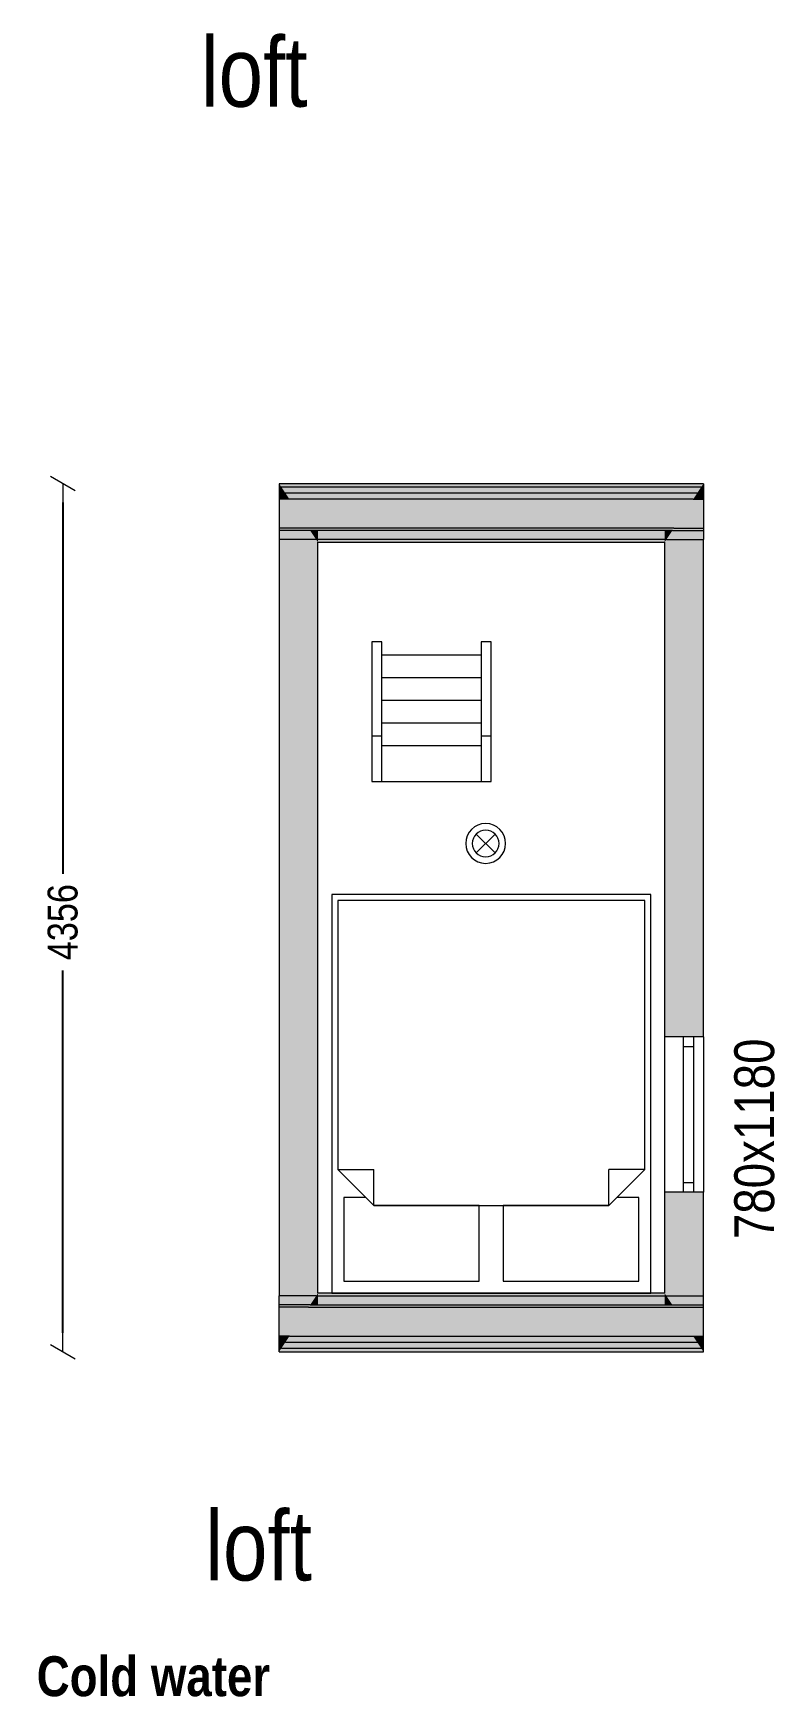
# Model space of a CAD drawing. Header units: millimetres. Extents: x -446325 to -421669, y 93022 to 136983.
# Drawn here: x -425389 to -421669, y 115058 to 123405 of the extents above; entities that cross this region are included whole.
import ezdxf

# ---------------------------------------------------------------- set-up
doc = ezdxf.new("R2010")
doc.units = ezdxf.units.MM
doc.header["$MEASUREMENT"] = 0
for name, color, linetype, lineweight in [('0_Pen_No__1', 7, 'Continuous', 13), ('1.VÄLISSEINAD_Pen_No__1', 7, 'Continuous', 13), ('1.VÄLISSEINAD_Pen_No__19', 255, 'Continuous', 0), ('2.SISUSTUS_Pen_No__101', 252, 'Continuous', 13), ('ARCHICAD Windows_Pen_No__19', 255, 'Continuous', 0), ('Interior - Furniture _Pen_No__2', 8, 'Continuous', 15)]:
    doc.layers.add(name, color=color, linetype=linetype, lineweight=lineweight)
for name, color, linetype in [('1.VÄLISSEINAD', 7, 'Continuous'), ('2.SISUSTUS', 7, 'Continuous'), ('ARCHICAD Windows', 7, 'Continuous'), ('Dimensioning - General', 7, 'Continuous'), ('Interior - Furniture', 7, 'Continuous')]:
    doc.layers.add(name, color=color, linetype=linetype)
for name, color, linetype, lineweight, true_color in [('1.VÄLISSEINAD_Pen_No__107', 7, 'Continuous', 13, 0xaaaaaa), ('1.VÄLISSEINAD_Pen_No__61', 7, 'Continuous', 20, 0x6a6a6a), ('ARCHICAD Windows_Pen_No__23', 7, 'Continuous', 20, 0xff6600), ('ARCHICAD Windows_Pen_No__3', 7, 'Continuous', 18, 0xff6600), ('Interior - Furniture _Pen_No__81', 7, 'Continuous', 20, 0x6a6a6a)]:
    doc.layers.add(name, color=color, linetype=linetype, lineweight=lineweight, true_color=true_color)
doc.styles.add('GENERATED_STYLE_1', font='techl___.ttf')
doc.styles.add('GENERATED_STYLE_3', font='')
doc.styles.get('GENERATED_STYLE_3').set_extended_font_data('TechnicLite', bold=True)
doc.dimstyles.new('GENERATED_STYLE__1', dxfattribs={"dimtxt": 150, "dimasz": 95, "dimexe": 0.18, "dimexo": 0.0625, "dimgap": 0.09, "dimtad": 0, "dimdec": 0, "dimzin": 0, "dimdsep": 46, "dimtxsty": 'GENERATED_STYLE_1', "dimblk": 'ARROWHEAD_2', "dimblk1": 'ARROWHEAD_2', "dimblk2": 'ARROWHEAD_2', "dimcen": 0.09, "dimse1": 1, "dimse2": 1, "dimclrd": 7, "dimclre": 7, "dimclrt": 7, "dimadec": 0, "dimazin": 0, "dimtfac": 1, "dimtdec": 4, "dimtmove": 0, "dimatfit": 3, "dimfxl": 1, "dimtolj": 1, "dimtzin": 0, "dimarcsym": 0})

# ---------------------------------------------------------------- blocks, each defined once
blk = doc.blocks.new('Wall_61', base_point=(-383327.1, 128989))
at = {"layer": '1.VÄLISSEINAD_Pen_No__107', "linetype": 'Continuous', "lineweight": 13, "true_color": 0xaaaaaa}
for points in [[(-383327.1, 128971), (-383315.1, 128971), (-383327.1, 128989)], [(-383295.2, 128941), (-383315.1, 128971), (-383327.1, 128971), (-383327.1, 128941)], [(-383275.3, 128911), (-383295.2, 128941), (-383327.1, 128941), (-383327.1, 128911)], [(-383179.2, 128766), (-383275.3, 128911), (-383327.1, 128911), (-383327.1, 128766)], [(-383171.2, 128754), (-383179.2, 128766), (-383327.1, 128766), (-383327.1, 128754)], [(-383141.4, 128709), (-383171.2, 128754), (-383327.1, 128754), (-383327.1, 128709)], [(-383171.2, 124868), (-383141.4, 124913), (-383327.1, 124913), (-383327.1, 124868)], [(-383179.2, 124856), (-383171.2, 124868), (-383327.1, 124868), (-383327.1, 124856)], [(-383275.3, 124711), (-383179.2, 124856), (-383327.1, 124856), (-383327.1, 124711)], [(-383295.2, 124681), (-383275.3, 124711), (-383327.1, 124711), (-383327.1, 124681)], [(-383315.1, 124651), (-383295.2, 124681), (-383327.1, 124681), (-383327.1, 124651)], [(-383315.1, 124651), (-383327.1, 124651), (-383327.1, 124633)]]:
    blk.add_hatch(color=253, dxfattribs=at).paths.add_polyline_path(points)
at = {"layer": '1.VÄLISSEINAD_Pen_No__61', "linetype": 'Continuous', "lineweight": 20, "true_color": 0x6a6a6a}
for points in [[(-383327.1, 128709), (-383327.1, 128695), (-383132.1, 128695), (-383141.4, 128709)], [(-383132.1, 124927), (-383132.1, 128695), (-383327.1, 128695), (-383327.1, 124927)], [(-383327.1, 124913), (-383141.4, 124913), (-383132.1, 124927), (-383327.1, 124927)]]:
    blk.add_hatch(color=251, dxfattribs=at).paths.add_polyline_path(points)
at = {"layer": '1.VÄLISSEINAD_Pen_No__1', "color": 7, "linetype": 'Continuous', "lineweight": 13}
for p, q in [((-383315.1, 128971), (-383327.1, 128971)), ((-383295.2, 128941), (-383327.1, 128941)), ((-383275.3, 128911), (-383327.1, 128911)), ((-383179.2, 128766), (-383327.1, 128766)), ((-383171.2, 128754), (-383327.1, 128754)), ((-383141.4, 128709), (-383327.1, 128709)), ((-383141.4, 124913), (-383327.1, 124913)), ((-383171.2, 124868), (-383327.1, 124868)), ((-383179.2, 124856), (-383327.1, 124856)), ((-383275.3, 124711), (-383327.1, 124711)), ((-383295.2, 124681), (-383327.1, 124681)), ((-383315.1, 124651), (-383327.1, 124651))]:
    blk.add_line(p, q, dxfattribs=at)
at = {"layer": '1.VÄLISSEINAD_Pen_No__1', "color": 7, "linetype": 'Continuous', "lineweight": 13, "flags": 128}
for points in [[(-383327.1, 128989), (-383327.1, 128971)], [(-383327.1, 128971), (-383327.1, 128941)], [(-383327.1, 128941), (-383327.1, 128911)], [(-383327.1, 128911), (-383327.1, 128766)], [(-383327.1, 128766), (-383327.1, 128754)], [(-383327.1, 128754), (-383327.1, 128709)], [(-383327.1, 124868), (-383327.1, 124913)], [(-383327.1, 124856), (-383327.1, 124868)], [(-383327.1, 124711), (-383327.1, 124856)], [(-383327.1, 124681), (-383327.1, 124711)], [(-383327.1, 124651), (-383327.1, 124681)], [(-383327.1, 124633), (-383327.1, 124651)]]:
    blk.add_lwpolyline(points, dxfattribs=at)
at = {"layer": '1.VÄLISSEINAD_Pen_No__19', "color": 255, "linetype": 'Continuous', "lineweight": 0, "flags": 128}
for points in [[(-383327.1, 128709), (-383327.1, 124913)], [(-383132.1, 124927), (-383132.1, 128695)]]:
    blk.add_lwpolyline(points, dxfattribs=at)
blk = doc.blocks.new('Window 21_3')
at = {"layer": 'ARCHICAD Windows_Pen_No__19', "color": 255, "linetype": 'Continuous', "lineweight": 0}
for p, q in [((-390, 50), (-390, 0)), ((-390, 0), (-390, -50)), ((-390, 0), (-390, -50)), ((390, 50), (390, 0)), ((390, 0), (390, -50)), ((390, 0), (390, -50)), ((-390, -50), (-390, -145)), ((390, -50), (390, -145))]:
    blk.add_line(p, q, dxfattribs=at)
at = {"layer": 'ARCHICAD Windows_Pen_No__23', "color": 30, "linetype": 'Continuous', "lineweight": 20, "true_color": 0xff6600}
for p, q in [((-390, 0), (-340, 0)), ((-340, 0), (-340, -50)), ((340, -50), (340, 0)), ((340, 0), (390, 0)), ((-340, -50), (-390, -50)), ((390, -50), (340, -50))]:
    blk.add_line(p, q, dxfattribs=at)
at = {"layer": 'ARCHICAD Windows_Pen_No__3', "color": 30, "linetype": 'Continuous', "lineweight": 18, "true_color": 0xff6600}
for p, q in [((-390, 50), (390, 50)), ((-340, 0), (340, 0)), ((340, -50), (-340, -50)), ((-390, -145), (390, -145))]:
    blk.add_line(p, q, dxfattribs=at)
blk = doc.blocks.new('Wall_62', base_point=(-381198.1, 124633))
at = {"layer": '1.VÄLISSEINAD_Pen_No__107', "linetype": 'Continuous', "lineweight": 13, "true_color": 0xaaaaaa}
for points in [[(-381210, 128971), (-381229.9, 128941), (-381198.1, 128941), (-381198.1, 128971)], [(-381210, 128971), (-381198.1, 128971), (-381198.1, 128989)], [(-381249.8, 128911), (-381346, 128766), (-381198.1, 128766), (-381198.1, 128911)], [(-381229.9, 128941), (-381249.8, 128911), (-381198.1, 128911), (-381198.1, 128941)], [(-381353.9, 128754), (-381383.8, 128709), (-381198.1, 128709), (-381198.1, 128754)], [(-381346, 128766), (-381353.9, 128754), (-381198.1, 128754), (-381198.1, 128766)], [(-381383.8, 124913), (-381353.9, 124868), (-381198.1, 124868), (-381198.1, 124913)], [(-381353.9, 124868), (-381346, 124856), (-381198.1, 124856), (-381198.1, 124868)], [(-381346, 124856), (-381249.8, 124711), (-381198.1, 124711), (-381198.1, 124856)], [(-381249.8, 124711), (-381229.9, 124681), (-381198.1, 124681), (-381198.1, 124711)], [(-381229.9, 124681), (-381210, 124651), (-381198.1, 124651), (-381198.1, 124681)], [(-381198.1, 124651), (-381210, 124651), (-381198.1, 124633)]]:
    blk.add_hatch(color=253, dxfattribs=at).paths.add_polyline_path(points)
at = {"layer": '1.VÄLISSEINAD_Pen_No__61', "linetype": 'Continuous', "lineweight": 20, "true_color": 0x6a6a6a}
for points in [[(-381393.1, 128695), (-381198.1, 128695), (-381198.1, 128709), (-381383.8, 128709)], [(-381393.1, 128695), (-381393.1, 126213), (-381198.1, 126213), (-381198.1, 128695)], [(-381393.1, 124927), (-381198.1, 124927), (-381198.1, 125433), (-381393.1, 125433)], [(-381393.1, 124927), (-381383.8, 124913), (-381198.1, 124913), (-381198.1, 124927)]]:
    blk.add_hatch(color=251, dxfattribs=at).paths.add_polyline_path(points)
at = {"layer": '1.VÄLISSEINAD_Pen_No__1', "color": 7, "linetype": 'Continuous', "lineweight": 13}
for p, q in [((-381210, 128971), (-381198.1, 128971)), ((-381249.8, 128911), (-381198.1, 128911)), ((-381229.9, 128941), (-381198.1, 128941)), ((-381353.9, 128754), (-381198.1, 128754)), ((-381346, 128766), (-381198.1, 128766)), ((-381383.8, 128709), (-381198.1, 128709)), ((-381383.8, 124913), (-381198.1, 124913)), ((-381353.9, 124868), (-381198.1, 124868)), ((-381346, 124856), (-381198.1, 124856)), ((-381249.8, 124711), (-381198.1, 124711)), ((-381229.9, 124681), (-381198.1, 124681)), ((-381210, 124651), (-381198.1, 124651))]:
    blk.add_line(p, q, dxfattribs=at)
at = {"layer": '1.VÄLISSEINAD_Pen_No__1', "color": 7, "linetype": 'Continuous', "lineweight": 13, "flags": 128}
for points in [[(-381198.1, 128989), (-381198.1, 128971)], [(-381198.1, 128971), (-381198.1, 128941)], [(-381198.1, 128941), (-381198.1, 128911)], [(-381198.1, 128911), (-381198.1, 128766)], [(-381198.1, 128766), (-381198.1, 128754)], [(-381198.1, 128754), (-381198.1, 128709)], [(-381198.1, 124868), (-381198.1, 124913)], [(-381198.1, 124856), (-381198.1, 124868)], [(-381198.1, 124711), (-381198.1, 124856)], [(-381198.1, 124681), (-381198.1, 124711)], [(-381198.1, 124651), (-381198.1, 124681)], [(-381198.1, 124633), (-381198.1, 124651)]]:
    blk.add_lwpolyline(points, dxfattribs=at)
at = {"layer": '1.VÄLISSEINAD_Pen_No__19', "color": 255, "linetype": 'Continuous', "lineweight": 0}
for p, q in [((-381298.1, 126213), (-381393.1, 126213)), ((-381248.1, 126213), (-381298.1, 126213)), ((-381198.1, 126213), (-381248.1, 126213)), ((-381298.1, 125433), (-381393.1, 125433)), ((-381248.1, 125433), (-381298.1, 125433)), ((-381198.1, 125433), (-381248.1, 125433))]:
    blk.add_line(p, q, dxfattribs=at)
at = {"layer": '1.VÄLISSEINAD_Pen_No__19', "color": 255, "linetype": 'Continuous', "lineweight": 0, "flags": 128}
for points in [[(-381393.1, 128695), (-381393.1, 126213)], [(-381198.1, 126213), (-381198.1, 128709)], [(-381393.1, 125433), (-381393.1, 124927)], [(-381198.1, 124913), (-381198.1, 125433)]]:
    blk.add_lwpolyline(points, dxfattribs=at)
at = {"layer": 'ARCHICAD Windows', "color": 21, "linetype": 'Continuous', "lineweight": 18, "true_color": 0xff9955, "zscale": 1000, "rotation": 270}
blk.add_blockref('Window 21_3', (-381248.1, 125823), dxfattribs=at)
blk = doc.blocks.new('Wall_63', base_point=(-381198.1, 128989))
at = {"layer": '1.VÄLISSEINAD_Pen_No__107', "linetype": 'Continuous', "lineweight": 13, "true_color": 0xaaaaaa}
for points in [[(-381198.1, 128989), (-383327.1, 128989), (-383315.1, 128971), (-381210, 128971)], [(-381210, 128971), (-383315.1, 128971), (-383295.2, 128941), (-381229.9, 128941)], [(-381229.9, 128941), (-383295.2, 128941), (-383275.3, 128911), (-381249.8, 128911)], [(-381249.8, 128911), (-383275.3, 128911), (-383179.2, 128766), (-381346, 128766)], [(-381346, 128766), (-383179.2, 128766), (-383171.2, 128754), (-381353.9, 128754)], [(-383132.1, 128709), (-381393.1, 128709), (-381393.1, 128754), (-383132.1, 128754)], [(-383132.1, 128695), (-381393.1, 128695), (-381393.1, 128709), (-383132.1, 128709)]]:
    blk.add_hatch(color=253, dxfattribs=at).paths.add_polyline_path(points)
at = {"layer": '1.VÄLISSEINAD_Pen_No__61', "linetype": 'Continuous', "lineweight": 20, "true_color": 0x6a6a6a}
for points in [[(-383132.1, 128754), (-383171.2, 128754), (-383141.4, 128709), (-383132.1, 128709)], [(-381393.1, 128709), (-381383.8, 128709), (-381353.9, 128754), (-381393.1, 128754)], [(-383141.4, 128709), (-383132.1, 128695), (-383132.1, 128709)], [(-381393.1, 128695), (-381383.8, 128709), (-381393.1, 128709)]]:
    blk.add_hatch(color=251, dxfattribs=at).paths.add_polyline_path(points)
at = {"layer": '1.VÄLISSEINAD_Pen_No__1', "color": 7, "linetype": 'Continuous', "lineweight": 13}
for p, q in [((-381210, 128971), (-383315.1, 128971)), ((-381229.9, 128941), (-383295.2, 128941)), ((-381249.8, 128911), (-383275.3, 128911)), ((-381346, 128766), (-383179.2, 128766)), ((-383132.1, 128754), (-383171.2, 128754)), ((-381393.1, 128754), (-383132.1, 128754)), ((-381353.9, 128754), (-381393.1, 128754)), ((-383132.1, 128709), (-383141.4, 128709)), ((-381393.1, 128709), (-383132.1, 128709)), ((-381383.8, 128709), (-381393.1, 128709))]:
    blk.add_line(p, q, dxfattribs=at)
at = {"layer": '1.VÄLISSEINAD_Pen_No__1', "color": 7, "linetype": 'Continuous', "lineweight": 13, "flags": 128}
for points in [[(-381198.1, 128989), (-383327.1, 128989)], [(-383132.1, 128695), (-381393.1, 128695)]]:
    blk.add_lwpolyline(points, dxfattribs=at)
blk = doc.blocks.new('Wall_64', base_point=(-381198.1, 124633))
at = {"layer": '1.VÄLISSEINAD_Pen_No__107', "linetype": 'Continuous', "lineweight": 13, "true_color": 0xaaaaaa}
for points in [[(-381393.1, 124927), (-383132.1, 124927), (-383132.1, 124913), (-381393.1, 124913)], [(-381393.1, 124913), (-383132.1, 124913), (-383132.1, 124868), (-381393.1, 124868)], [(-383275.3, 124711), (-381249.8, 124711), (-381346, 124856), (-383179.2, 124856)], [(-383179.2, 124856), (-381346, 124856), (-381353.9, 124868), (-383171.2, 124868)], [(-383327.1, 124633), (-381198.1, 124633), (-381210, 124651), (-383315.1, 124651)], [(-383315.1, 124651), (-381210, 124651), (-381229.9, 124681), (-383295.2, 124681)], [(-383295.2, 124681), (-381229.9, 124681), (-381249.8, 124711), (-383275.3, 124711)]]:
    blk.add_hatch(color=253, dxfattribs=at).paths.add_polyline_path(points)
at = {"layer": '1.VÄLISSEINAD_Pen_No__61', "linetype": 'Continuous', "lineweight": 20, "true_color": 0x6a6a6a}
for points in [[(-383132.1, 124913), (-383141.4, 124913), (-383171.2, 124868), (-383132.1, 124868)], [(-383132.1, 124927), (-383141.4, 124913), (-383132.1, 124913)], [(-381383.8, 124913), (-381393.1, 124927), (-381393.1, 124913)], [(-381393.1, 124868), (-381353.9, 124868), (-381383.8, 124913), (-381393.1, 124913)]]:
    blk.add_hatch(color=251, dxfattribs=at).paths.add_polyline_path(points)
at = {"layer": '1.VÄLISSEINAD_Pen_No__1', "color": 7, "linetype": 'Continuous', "lineweight": 13}
for p, q in [((-383141.4, 124913), (-383132.1, 124913)), ((-383132.1, 124913), (-381393.1, 124913)), ((-381393.1, 124913), (-381383.8, 124913)), ((-383179.2, 124856), (-381346, 124856)), ((-383171.2, 124868), (-383132.1, 124868)), ((-383132.1, 124868), (-381393.1, 124868)), ((-381393.1, 124868), (-381353.9, 124868)), ((-383315.1, 124651), (-381210, 124651)), ((-383295.2, 124681), (-381229.9, 124681)), ((-383275.3, 124711), (-381249.8, 124711))]:
    blk.add_line(p, q, dxfattribs=at)
at = {"layer": '1.VÄLISSEINAD_Pen_No__1', "color": 7, "linetype": 'Continuous', "lineweight": 13, "flags": 128}
for points in [[(-381393.1, 124927), (-383132.1, 124927)], [(-383327.1, 124633), (-381198.1, 124633)]]:
    blk.add_lwpolyline(points, dxfattribs=at)
blk = doc.blocks.new('Bed Double 21')
at = {"layer": '2.SISUSTUS_Pen_No__101', "color": 252, "linetype": 'Continuous', "lineweight": 13}
for p, q in [((1600, 2000), (0, 2000)), ((0, 2000), (0, 0)), ((740, 1940), (60, 1940)), ((60, 1940), (60, 1520)), ((740, 1560), (740, 1940)), ((1540, 1940), (860, 1940)), ((860, 1940), (860, 1560)), ((1540, 1520), (1540, 1940)), ((1600, 0), (1600, 2000)), ((210, 1560), (30, 1380)), ((60, 1520), (170, 1520)), ((170, 1520), (210, 1560)), ((210, 1560), (740, 1560)), ((800, 1560), (210, 1560)), ((210, 1560), (210, 1380)), ((1390, 1560), (800, 1560)), ((860, 1560), (1390, 1560)), ((1390, 1560), (1430, 1520)), ((1570, 1380), (1390, 1560)), ((1390, 1560), (1390, 1380)), ((1430, 1520), (1540, 1520)), ((30, 1380), (30, 30)), ((30, 1380), (210, 1380)), ((1570, 1380), (1390, 1380)), ((1570, 30), (1570, 1380)), ((0, 0), (1600, 0)), ((30, 30), (800, 30)), ((800, 30), (1570, 30))]:
    blk.add_line(p, q, dxfattribs=at)
blk = doc.blocks.new('Push Button with Indicator Lamp 21')
at = {"layer": 'Interior - Furniture _Pen_No__2', "color": 8, "linetype": 'Continuous', "lineweight": 15}
for p, q in [((-47.4, -47.4), (47.4, 47.4)), ((47.4, -47.4), (-47.4, 47.4))]:
    blk.add_line(p, q, dxfattribs=at)
for radius in [100, 67]:
    blk.add_circle((0, 0), radius, dxfattribs=at)
blk = doc.blocks.new('Ship Ladder 21')
at = {"layer": 'Interior - Furniture _Pen_No__81', "color": 251, "linetype": 'Continuous', "lineweight": 20, "true_color": 0x6a6a6a}
for p, q in [((471.4, 300), (0, 300)), ((0, 300), (0, 249.2)), ((471.4, 249.2), (471.4, 300)), ((700, 300), (471.4, 300)), ((700, 249.2), (700, 300)), ((0, 249.2), (471.4, 249.2)), ((66.7, 249.2), (66.7, -249.2)), ((180.6, 249.2), (180.6, -249.2)), ((294.5, 249.2), (294.5, -249.2)), ((408.3, 249.2), (408.3, -249.2)), ((471.4, 249.2), (700, 249.2)), ((522.2, 249.2), (522.2, -249.2)), ((700, -249.2), (700, 249.2)), ((0, -249.2), (0, -300)), ((471.4, -249.2), (0, -249.2)), ((471.4, -300), (471.4, -249.2)), ((700, -249.2), (471.4, -249.2)), ((700, -300), (700, -249.2)), ((0, -300), (471.4, -300)), ((471.4, -300), (700, -300))]:
    blk.add_line(p, q, dxfattribs=at)
blk = doc.blocks.new('ARROWHEAD_2')
at = {"color": 0, "linetype": 'Continuous', "lineweight": 0}
for p, q in [((0, 0), (-1, 0)), ((-0.378, -0.655), (0.378, 0.655))]:
    blk.add_line(p, q, dxfattribs=at)
blk = doc.blocks.new('*D346')
at = {"layer": 'Defpoints', "color": 0, "linetype": 'Continuous', "transparency": 16777216}
for p in [(-429534.7, 121144.9), (-425240.9, 121144.9), (-430100.2, 116788.9)]:
    blk.add_point(p, dxfattribs=at)
at = {"layer": 'Dimensioning - General', "color": 7, "linetype": 'Continuous', "lineweight": -2, "transparency": 16777216}
for p, q in [((-425240.9, 121049.9), (-425240.9, 119186.9)), ((-425240.9, 116883.9), (-425240.9, 118702.1))]:
    blk.add_line(p, q, dxfattribs=at)
at = {"layer": 'Dimensioning - General', "color": 7, "linetype": 'Continuous', "lineweight": -2, "transparency": 16777216, "xscale": 95, "yscale": 95, "zscale": 95}
for p, rotation in [((-425240.9, 121144.9), 90), ((-425240.9, 116788.9), 270)]:
    blk.add_blockref('ARROWHEAD_2', p, dxfattribs=dict(at, rotation=rotation))
at = {"layer": 'Dimensioning - General', "color": 7, "linetype": 'Continuous', "lineweight": 13, "transparency": 16777216, "insert": (-425240.9, 118944.5), "char_height": 150, "attachment_point": 5, "rotation": 90, "style": 'GENERATED_STYLE_1'}
blk.add_mtext('\\A1;4356', dxfattribs=at)

msp = doc.modelspace()

# ---------------------------------------------------------------- block references
at = {"layer": '1.VÄLISSEINAD', "color": 255, "lineweight": 0}
for name, p in [('Wall_61', (-424155.6, 121144.9)), ('Wall_62', (-422026.6, 116788.9))]:
    msp.add_blockref(name, p, dxfattribs=at)
at = {"layer": '1.VÄLISSEINAD', "color": 7, "lineweight": 35}
for name, p in [('Wall_63', (-422026.6, 121144.9)), ('Wall_64', (-422026.6, 116788.9))]:
    msp.add_blockref(name, p, dxfattribs=at)
at = {"layer": '2.SISUSTUS', "color": 104, "linetype": 'Continuous', "lineweight": 20, "true_color": 0x029e21, "zscale": 1000, "rotation": 180}
msp.add_blockref('Bed Double 21', (-422291.1, 119082.9), dxfattribs=at)
at = {"layer": 'Interior - Furniture', "color": 104, "linetype": 'Continuous', "lineweight": 20, "true_color": 0x029e21, "zscale": 1000, "rotation": 270}
msp.add_blockref('Ship Ladder 21', (-423391.1, 120350.9), dxfattribs=at)
at = {"layer": 'Interior - Furniture', "color": 104, "linetype": 'Continuous', "lineweight": 20, "true_color": 0x029e21, "xscale": -1, "zscale": 1000, "rotation": 90}
msp.add_blockref('Push Button with Indicator Lamp 21', (-423119.3, 119339.4), dxfattribs=at)

# ---------------------------------------------------------------- texts
at = {"layer": '0_Pen_No__1', "color": 7, "linetype": 'Continuous', "lineweight": 13, "attachment_point": 7}
for s, insert, char_height, style in [('\\A1;{\\pql;\\fTechnicLite|b0|i0|c2|p2;loft}', (-424548.2, 123031.5), 350, 'GENERATED_STYLE_1'), ('\\A1;{\\pql;\\fTechnicLite|b0|i0|c2|p2;loft}', (-424526.1, 115636), 350, 'GENERATED_STYLE_1'), ('\\A1;{\\pql;\\fTechnicLite|b1|i0|c2|p2;Cold water}', (-425371.6, 115057.6), 200, 'GENERATED_STYLE_3')]:
    msp.add_mtext(s, dxfattribs=dict(at, insert=insert, char_height=char_height, style=style))
at = {"layer": '0_Pen_No__1', "color": 7, "linetype": 'Continuous', "lineweight": 13, "insert": (-421669, 117354), "char_height": 200, "attachment_point": 7, "rotation": 90, "style": 'GENERATED_STYLE_1'}
msp.add_mtext('\\A1;{\\pql;\\fTechnicLite|b0|i0|c2|p2;780x1180}', dxfattribs=at)

# ---------------------------------------------------------------- dimensions: what is measured, and where the dimension line sits
at = {"layer": 'Dimensioning - General', "color": 7, "linetype": 'Continuous', "lineweight": 13}
dim = msp.add_linear_dim(base=(-425240.9, 121144.9), p1=(-430100.2, 116788.9), p2=(-429534.7, 121144.9), angle=90, dimstyle='GENERATED_STYLE__1', dxfattribs=at)
dim.commit()
dim.dimension.update_dxf_attribs({"geometry": '*D346', "text_midpoint": (-425240.9, 118944.5), "dimtype": 160, "text_rotation": 90})

doc.saveas('drawing.dxf')
